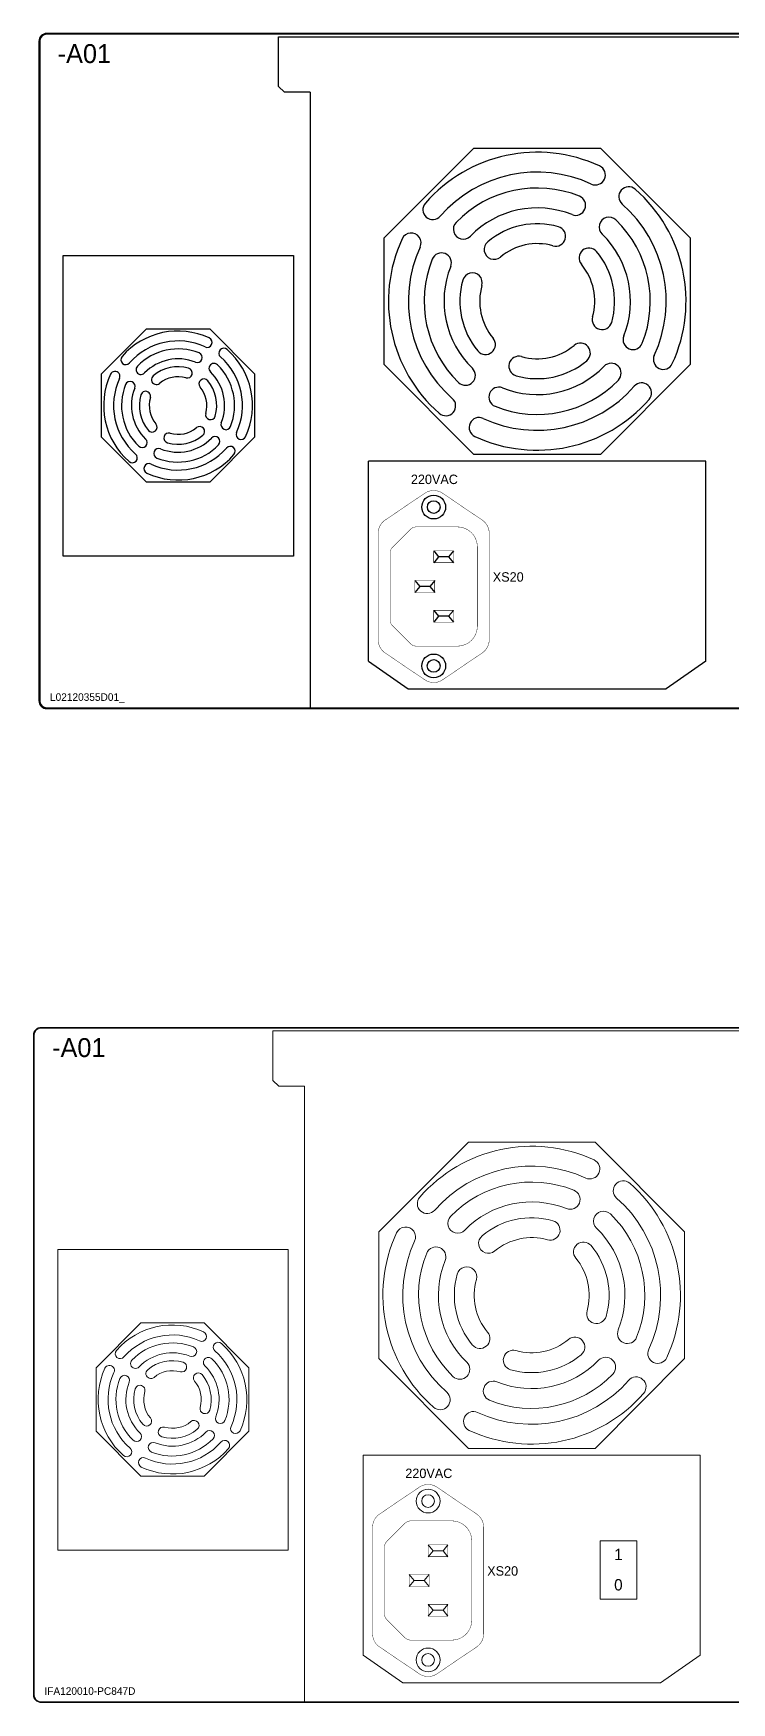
# Model space of a CAD drawing. Extents: x -2364 to 9601, y -871 to 1549.
# Drawn here: x 4220.9 to 4405.7, y -438 to 3.4 of the extents above; entities that cross this region are included whole.
import ezdxf

# ---------------------------------------------------------------- set-up
doc = ezdxf.new("R2010")
doc.units = 0
doc.layers.get('0').update_dxf_attribs({"linetype": 'CONTINUOUS'})
doc.layers.add('NRS', color=1, linetype='CONTINUOUS')

msp = doc.modelspace()

# ---------------------------------------------------------------- linework, layer by layer
for p, q in [((4222.33385, 1.26749), (4222.33385, -173.08374)), ((4222.54391, 1.26749), (4222.54391, -173.08374)), ((4671.86593, 3.3681), (4224.43447, 3.3681)), ((4671.86593, 3.15804), (4224.43447, 3.15804)), ((4285.74259, -10.64989), (4285.74259, 2.45396)), ((4285.74259, 2.45396), (4420.1311, 2.45396)), ((4287.32062, -12.18525), (4285.74259, -10.64989)), ((4294.13831, -12.18525), (4287.32062, -12.18525)), ((4294.13831, -12.18525), (4294.13831, -174.9743)), ((4313.77658, -50.68765), (4337.49365, -26.97057)), ((4337.49365, -26.97057), (4371.03466, -26.97057)), ((4371.03466, -26.97057), (4394.75174, -50.68765)), ((4313.77658, -84.22866), (4313.77658, -50.68765)), ((4394.75174, -50.68765), (4394.75174, -84.22866)), ((4238.92511, -86.64588), (4250.78365, -74.78734)), ((4250.78365, -74.78734), (4267.55415, -74.78734)), ((4267.55415, -74.78734), (4279.41269, -86.64588)), ((4238.92511, -103.41638), (4238.92511, -86.64588)), ((4279.41269, -86.64588), (4279.41269, -103.41638)), ((4337.49365, -107.94573), (4313.77658, -84.22866)), ((4394.75174, -84.22866), (4371.03466, -107.94573)), ((4250.78365, -115.27492), (4238.92511, -103.41638)), ((4279.41269, -103.41638), (4267.55415, -115.27492)), ((4309.62604, -162.6274), (4309.62604, -109.73712)), ((4398.90227, -109.73712), (4309.62604, -109.73712)), ((4371.03466, -107.94573), (4337.49365, -107.94573)), ((4398.90227, -162.6274), (4398.90227, -109.73712)), ((4267.55415, -115.27492), (4250.78365, -115.27492)), ((4326.84566, -133.44164), (4328.14238, -135.01711)), ((4328.14238, -135.01711), (4326.84566, -136.59257)), ((4330.80049, -135.01711), (4328.14238, -135.01711)), ((4332.09721, -133.44164), (4330.80049, -135.01711)), ((4330.80049, -135.01711), (4332.09721, -136.59257)), ((4321.8567, -141.31896), (4323.15341, -142.89442)), ((4323.15341, -142.89442), (4321.8567, -144.46988)), ((4325.81153, -142.89442), (4323.15341, -142.89442)), ((4327.10824, -141.31896), (4325.81153, -142.89442)), ((4325.81153, -142.89442), (4327.10824, -144.46988)), ((4326.84566, -149.19627), (4328.14238, -150.77173)), ((4332.09721, -149.19627), (4330.80049, -150.77173)), ((4328.14238, -150.77173), (4326.84566, -152.3472)), ((4330.80049, -150.77173), (4328.14238, -150.77173)), ((4330.80049, -150.77173), (4332.09721, -152.3472)), ((4309.62604, -162.6274), (4320.12913, -169.93281)), ((4398.90227, -162.6274), (4388.39918, -169.93281)), ((4320.12913, -169.93281), (4388.39918, -169.93281)), ((4224.43447, -174.9743), (4671.86593, -174.9743)), ((4224.43447, -175.18436), (4671.86593, -175.18436))]:
    msp.add_line(p, q)
at = {"color": 7, "lineweight": 13}
for p, q in [((4670.39289, -259.46876), (4222.96143, -259.46876)), ((4670.39289, -259.67882), (4222.96143, -259.67882)), ((4284.26955, -273.48675), (4284.26955, -260.3829)), ((4284.26955, -260.3829), (4418.65806, -260.3829)), ((4220.86081, -261.56937), (4220.86081, -435.9206)), ((4221.07087, -261.56937), (4221.07087, -435.9206)), ((4285.84758, -275.02211), (4284.26955, -273.48675)), ((4292.66528, -275.02211), (4285.84758, -275.02211)), ((4292.66528, -275.02211), (4292.66528, -437.81115)), ((4312.30354, -313.52451), (4336.02061, -289.80743)), ((4336.02061, -289.80743), (4369.56162, -289.80743)), ((4369.56162, -289.80743), (4393.2787, -313.52451)), ((4312.30354, -347.06552), (4312.30354, -313.52451)), ((4393.2787, -313.52451), (4393.2787, -347.06552)), ((4237.45207, -349.48274), (4249.31061, -337.6242)), ((4249.31061, -337.6242), (4266.08111, -337.6242)), ((4266.08111, -337.6242), (4277.93965, -349.48274)), ((4336.02061, -370.78259), (4312.30354, -347.06552)), ((4393.2787, -347.06552), (4369.56162, -370.78259)), ((4237.45207, -366.25324), (4237.45207, -349.48274)), ((4277.93965, -349.48274), (4277.93965, -366.25324)), ((4249.31061, -378.11178), (4237.45207, -366.25324)), ((4277.93965, -366.25324), (4266.08111, -378.11178)), ((4308.153, -425.46426), (4308.153, -372.57398)), ((4397.42923, -372.57398), (4308.153, -372.57398)), ((4369.56162, -370.78259), (4336.02061, -370.78259)), ((4397.42923, -425.46426), (4397.42923, -372.57398)), ((4266.08111, -378.11178), (4249.31061, -378.11178)), ((4325.37263, -396.2785), (4326.66934, -397.85396)), ((4330.62417, -396.2785), (4329.32746, -397.85396)), ((4326.66934, -397.85396), (4325.37263, -399.42943)), ((4329.32746, -397.85396), (4326.66934, -397.85396)), ((4329.32746, -397.85396), (4330.62417, -399.42943)), ((4320.38366, -404.15582), (4321.68037, -405.73128)), ((4321.68037, -405.73128), (4320.38366, -407.30674)), ((4324.33849, -405.73128), (4321.68037, -405.73128)), ((4325.6352, -404.15582), (4324.33849, -405.73128)), ((4324.33849, -405.73128), (4325.6352, -407.30674)), ((4325.37263, -412.03313), (4326.66934, -413.60859)), ((4326.66934, -413.60859), (4325.37263, -415.18406)), ((4329.32746, -413.60859), (4326.66934, -413.60859)), ((4330.62417, -412.03313), (4329.32746, -413.60859)), ((4329.32746, -413.60859), (4330.62417, -415.18406)), ((4308.153, -425.46426), (4318.65609, -432.76967)), ((4397.42923, -425.46426), (4386.92615, -432.76967)), ((4318.65609, -432.76967), (4386.92615, -432.76967)), ((4222.96143, -437.81115), (4670.39289, -437.81115)), ((4222.96143, -438.02122), (4670.39289, -438.02122))]:
    msp.add_line(p, q, dxfattribs=at)
msp.add_lwpolyline([(4228.7831, -55.39201), (4289.76997, -55.39201), (4289.76997, -134.86782), (4228.7831, -134.86782)], close=True)
at = {"const_width": 0.10503}
for points in [[(4341.54998, -128.81027), (4341.54998, -156.97857, -0.248970266), (4339.70274, -160.45838), (4329.19965, -167.56341, -0.306467457), (4324.49167, -167.56341), (4313.98859, -160.45838, -0.248970266), (4312.14134, -156.97857), (4312.14134, -128.81027, -0.248970266), (4313.98859, -125.33046), (4324.49167, -118.22543, -0.306467457), (4329.19965, -118.22543), (4339.70274, -125.33046, -0.248970266)], [(4338.39906, -132.39133), (4338.39906, -153.39751, -0.414213562), (4333.14751, -158.64905), (4322.20938, -158.64905, -0.198912367), (4320.72402, -158.03379), (4315.90753, -153.2173, -0.198912367), (4315.29227, -151.73194), (4315.29227, -134.0569, -0.198912367), (4315.90753, -132.57154), (4320.72402, -127.75505, -0.198912367), (4322.20938, -127.13979), (4333.14751, -127.13979, -0.414213562)]]:
    msp.add_lwpolyline(points, format="xyb", close=True, dxfattribs=at)
for points in [[(4332.09721, -133.44164), (4332.09721, -136.59257), (4326.84566, -136.59257), (4326.84566, -133.44164)], [(4327.10824, -141.31896), (4327.10824, -144.46988), (4321.8567, -144.46988), (4321.8567, -141.31896)], [(4332.09721, -149.19627), (4332.09721, -152.3472), (4326.84566, -152.3472), (4326.84566, -149.19627)]]:
    msp.add_lwpolyline(points, close=True, dxfattribs=at)
at = {"color": 7, "lineweight": 13}
for points in [[(4227.31006, -318.22887), (4288.29693, -318.22887), (4288.29693, -397.70468), (4227.31006, -397.70468)], [(4370.9276, -395.26685), (4380.65123, -395.26685), (4380.65123, -410.68111), (4370.9276, -410.68111)]]:
    msp.add_lwpolyline(points, close=True, dxfattribs=at)
at = {"color": 7, "lineweight": 13, "const_width": 0.10503}
for points in [[(4340.07695, -391.64713), (4340.07695, -419.81543, -0.248970266), (4338.2297, -423.29524), (4327.72662, -430.40027, -0.306467457), (4323.01863, -430.40027), (4312.51555, -423.29524, -0.248970266), (4310.66831, -419.81543), (4310.66831, -391.64713, -0.248970266), (4312.51555, -388.16732), (4323.01863, -381.06229, -0.306467457), (4327.72662, -381.06229), (4338.2297, -388.16732, -0.248970266)], [(4336.92602, -395.22819), (4336.92602, -416.23437, -0.414213562), (4331.67448, -421.48591), (4320.73634, -421.48591, -0.198912367), (4319.25098, -420.87065), (4314.43449, -416.05416, -0.198912367), (4313.81923, -414.5688), (4313.81923, -396.89376, -0.198912367), (4314.43449, -395.4084), (4319.25098, -390.59191, -0.198912367), (4320.73634, -389.97665), (4331.67448, -389.97665, -0.414213562)]]:
    msp.add_lwpolyline(points, format="xyb", close=True, dxfattribs=at)
for points in [[(4330.62417, -396.2785), (4330.62417, -399.42943), (4325.37263, -399.42943), (4325.37263, -396.2785)], [(4325.6352, -404.15582), (4325.6352, -407.30674), (4320.38366, -407.30674), (4320.38366, -404.15582)], [(4330.62417, -412.03313), (4330.62417, -415.18406), (4325.37263, -415.18406), (4325.37263, -412.03313)]]:
    msp.add_lwpolyline(points, close=True, dxfattribs=at)
for centre, radius in [((4326.84566, -121.88825), 3.15093), ((4326.84566, -121.88825), 1.68001), ((4326.84566, -163.90059), 3.15093), ((4326.84566, -163.90059), 1.68049)]:
    msp.add_circle(centre, radius)
at = {"color": 7, "lineweight": 13}
for centre, radius in [((4325.37263, -384.72511), 3.15093), ((4325.37263, -384.72511), 1.68001), ((4325.37263, -426.73745), 3.15093), ((4325.37263, -426.73745), 1.68049)]:
    msp.add_circle(centre, radius, dxfattribs=at)
for centre, radius, start, end in [((4224.43447, 1.26749), 2.10062, 90, 180), ((4224.43447, 1.26749), 1.89056, 90, 180), ((4354.26416, -67.45815), 39.38657, 65.2176612, 138.7803414), ((4354.26416, -67.45815), 34.13503, 65.2176612, 138.7803414), ((4369.67326, -34.08278), 2.62577, 245.2176612, 65.2176612), ((4354.26416, -67.45815), 29.93379, 68.107385, 135.8262546), ((4364.44645, -42.11947), 2.62577, 248.107385, 68.107385), ((4378.48562, -39.80536), 2.62577, 48.7844407, 228.7844407), ((4354.26416, -67.45815), 39.38657, 335.2217606, 48.7844407), ((4326.61309, -43.23471), 2.62577, 138.7803414, 318.7803414), ((4354.26416, -67.45815), 24.68225, 68.107385, 135.8262546), ((4354.26416, -67.45815), 34.13503, 335.2217606, 48.7844407), ((4334.67802, -48.42893), 2.62577, 135.8262546, 315.8262546), ((4354.26416, -67.45815), 20.48102, 74.1165867, 129.8437572), ((4359.15079, -50.28461), 2.62577, 254.1165867, 74.1165867), ((4373.26997, -47.8493), 2.62577, 45.894717, 225.894717), ((4354.26416, -67.45815), 29.93379, 338.1758474, 45.894717), ((4354.26416, -67.45815), 39.38657, 155.2217606, 228.7844407), ((4320.88767, -52.05143), 2.62577, 335.2217606, 155.2217606), ((4342.82437, -53.74899), 2.62577, 129.8437572, 309.8437572), ((4354.26416, -67.45815), 15.22947, 74.1165867, 129.8437572), ((4354.26416, -67.45815), 24.68225, 338.1758474, 45.894717), ((4354.26416, -67.45815), 34.13503, 155.2217606, 228.7844407), ((4354.26416, -67.45815), 29.93379, 158.1758474, 225.894717), ((4328.91332, -57.30614), 2.62577, 338.1758474, 158.1758474), ((4367.96497, -56.00838), 2.62577, 39.8855153, 219.8855153), ((4354.26416, -67.45815), 20.48102, 344.1583447, 39.8855153), ((4354.26416, -67.45815), 24.68225, 158.1758474, 225.894717), ((4337.08706, -62.58403), 2.62577, 344.1583447, 164.1583447), ((4354.26416, -67.45815), 15.22947, 344.1583447, 39.8855153), ((4354.26416, -67.45815), 20.48102, 164.1583447, 219.8855153), ((4354.26416, -67.45815), 15.22947, 164.1583447, 219.8855153), ((4371.44126, -72.33227), 2.62577, 164.1583447, 344.1583447), ((4259.1689, -95.03113), 19.69329, 65.2176612, 138.7803414), ((4259.1689, -95.03113), 17.06751, 65.2176612, 138.7803414), ((4266.87345, -78.34344), 1.31289, 245.2176612, 65.2176612), ((4340.56334, -78.90793), 2.62577, 219.8855153, 39.8855153), ((4354.26416, -67.45815), 15.22947, 254.1165867, 309.8437572), ((4365.70394, -81.16731), 2.62577, 309.8437572, 129.8437572), ((4379.61499, -77.61016), 2.62577, 158.1758474, 338.1758474), ((4245.34337, -82.91941), 1.31289, 138.7803414, 318.7803414), ((4259.1689, -95.03113), 14.9669, 68.107385, 135.8262546), ((4259.1689, -95.03113), 12.34113, 68.107385, 135.8262546), ((4264.26004, -82.36179), 1.31289, 248.107385, 68.107385), ((4271.27963, -81.20473), 1.31289, 48.7844407, 228.7844407), ((4259.1689, -95.03113), 17.06751, 335.2217606, 48.7844407), ((4259.1689, -95.03113), 19.69329, 335.2217606, 48.7844407), ((4349.37752, -84.6317), 2.62577, 74.1165867, 254.1165867), ((4354.26416, -67.45815), 20.48102, 254.1165867, 309.8437572), ((4373.85029, -86.48738), 2.62577, 315.8262546, 135.8262546), ((4387.64064, -82.86487), 2.62577, 155.2217606, 335.2217606), ((4259.1689, -95.03113), 19.69329, 155.2217606, 228.7844407), ((4242.48066, -87.32777), 1.31289, 335.2217606, 155.2217606), ((4259.1689, -95.03113), 17.06751, 155.2217606, 228.7844407), ((4249.37583, -85.51652), 1.31289, 135.8262546, 315.8262546), ((4253.449, -88.17655), 1.31289, 129.8437572, 309.8437572), ((4259.1689, -95.03113), 10.24051, 74.1165867, 129.8437572), ((4259.1689, -95.03113), 7.61474, 74.1165867, 129.8437572), ((4261.61222, -86.44436), 1.31289, 254.1165867, 74.1165867), ((4266.01931, -89.30624), 1.31289, 39.8855153, 219.8855153), ((4268.6718, -85.2267), 1.31289, 45.894717, 225.894717), ((4259.1689, -95.03113), 12.34113, 338.1758474, 45.894717), ((4259.1689, -95.03113), 14.9669, 338.1758474, 45.894717), ((4335.25834, -87.06701), 2.62577, 225.894717, 45.894717), ((4354.26416, -67.45815), 24.68225, 248.107385, 315.8262546), ((4259.1689, -95.03113), 14.9669, 158.1758474, 225.894717), ((4246.49348, -89.95513), 1.31289, 338.1758474, 158.1758474), ((4259.1689, -95.03113), 12.34113, 158.1758474, 225.894717), ((4259.1689, -95.03113), 10.24051, 164.1583447, 219.8855153), ((4250.58035, -92.59407), 1.31289, 344.1583447, 164.1583447), ((4259.1689, -95.03113), 7.61474, 344.1583447, 39.8855153), ((4259.1689, -95.03113), 10.24051, 344.1583447, 39.8855153), ((4354.26416, -67.45815), 34.13503, 245.2176612, 318.7803414), ((4344.08186, -92.79684), 2.62577, 68.107385, 248.107385), ((4354.26416, -67.45815), 29.93379, 248.107385, 315.8262546), ((4381.91522, -91.68159), 2.62577, 318.7803414, 138.7803414), ((4259.1689, -95.03113), 7.61474, 164.1583447, 219.8855153), ((4330.04269, -95.11095), 2.62577, 228.7844407, 48.7844407), ((4354.26416, -67.45815), 39.38657, 245.2176612, 318.7803414), ((4252.31849, -100.75602), 1.31289, 219.8855153, 39.8855153), ((4259.1689, -95.03113), 7.61474, 254.1165867, 309.8437572), ((4264.88879, -101.88571), 1.31289, 309.8437572, 129.8437572), ((4267.75745, -97.46819), 1.31289, 164.1583447, 344.1583447), ((4271.84432, -100.10714), 1.31289, 158.1758474, 338.1758474), ((4338.85505, -100.83353), 2.62577, 65.2176612, 245.2176612), ((4249.66599, -104.83556), 1.31289, 225.894717, 45.894717), ((4259.1689, -95.03113), 14.9669, 248.107385, 315.8262546), ((4259.1689, -95.03113), 12.34113, 248.107385, 315.8262546), ((4256.72558, -103.6179), 1.31289, 74.1165867, 254.1165867), ((4259.1689, -95.03113), 10.24051, 254.1165867, 309.8437572), ((4268.96196, -104.54574), 1.31289, 315.8262546, 135.8262546), ((4272.99443, -107.14285), 1.31289, 318.7803414, 138.7803414), ((4275.85714, -102.73449), 1.31289, 155.2217606, 335.2217606), ((4247.05817, -108.85753), 1.31289, 228.7844407, 48.7844407), ((4259.1689, -95.03113), 19.69329, 245.2176612, 318.7803414), ((4259.1689, -95.03113), 17.06751, 245.2176612, 318.7803414), ((4254.07775, -107.70047), 1.31289, 68.107385, 248.107385), ((4251.46434, -111.71882), 1.31289, 65.2176612, 245.2176612), ((4224.43447, -173.08374), 2.10062, 180, 270), ((4224.43447, -173.08374), 1.89056, 180, 270)]:
    msp.add_arc(centre, radius, start, end)
for centre, radius, start, end in [((4222.96143, -261.56937), 2.10062, 90, 180), ((4222.96143, -261.56937), 1.89056, 90, 180), ((4352.79112, -330.29501), 39.38657, 65.2176612, 138.7803414), ((4368.20022, -296.91963), 2.62577, 245.2176612, 65.2176612), ((4352.79112, -330.29501), 34.13503, 65.2176612, 138.7803414), ((4377.01258, -302.64221), 2.62577, 48.7844407, 228.7844407), ((4325.14005, -306.07157), 2.62577, 138.7803414, 318.7803414), ((4352.79112, -330.29501), 29.93379, 68.107385, 135.8262546), ((4362.97341, -304.95633), 2.62577, 248.107385, 68.107385), ((4352.79112, -330.29501), 39.38657, 335.2217606, 48.7844407), ((4352.79112, -330.29501), 24.68225, 68.107385, 135.8262546), ((4371.79693, -310.68616), 2.62577, 45.894717, 225.894717), ((4352.79112, -330.29501), 29.93379, 338.1758474, 45.894717), ((4352.79112, -330.29501), 34.13503, 335.2217606, 48.7844407), ((4319.41464, -314.88829), 2.62577, 335.2217606, 155.2217606), ((4333.20498, -311.26578), 2.62577, 135.8262546, 315.8262546), ((4352.79112, -330.29501), 20.48102, 74.1165867, 129.8437572), ((4357.67776, -313.12147), 2.62577, 254.1165867, 74.1165867), ((4352.79112, -330.29501), 24.68225, 338.1758474, 45.894717), ((4352.79112, -330.29501), 39.38657, 155.2217606, 228.7844407), ((4352.79112, -330.29501), 34.13503, 155.2217606, 228.7844407), ((4327.44028, -320.143), 2.62577, 338.1758474, 158.1758474), ((4341.35133, -316.58585), 2.62577, 129.8437572, 309.8437572), ((4352.79112, -330.29501), 15.22947, 74.1165867, 129.8437572), ((4366.49194, -318.84524), 2.62577, 39.8855153, 219.8855153), ((4352.79112, -330.29501), 20.48102, 344.1583447, 39.8855153), ((4352.79112, -330.29501), 29.93379, 158.1758474, 225.894717), ((4352.79112, -330.29501), 24.68225, 158.1758474, 225.894717), ((4352.79112, -330.29501), 15.22947, 344.1583447, 39.8855153), ((4352.79112, -330.29501), 20.48102, 164.1583447, 219.8855153), ((4335.61402, -325.42089), 2.62577, 344.1583447, 164.1583447), ((4352.79112, -330.29501), 15.22947, 164.1583447, 219.8855153), ((4369.96822, -335.16913), 2.62577, 164.1583447, 344.1583447), ((4257.69586, -357.86799), 19.69329, 65.2176612, 138.7803414), ((4378.14195, -340.44702), 2.62577, 158.1758474, 338.1758474), ((4257.69586, -357.86799), 17.06751, 65.2176612, 138.7803414), ((4257.69586, -357.86799), 14.9669, 68.107385, 135.8262546), ((4262.78701, -345.19865), 1.31289, 248.107385, 68.107385), ((4265.40041, -341.1803), 1.31289, 245.2176612, 65.2176612), ((4269.80659, -344.04159), 1.31289, 48.7844407, 228.7844407), ((4257.69586, -357.86799), 19.69329, 335.2217606, 48.7844407), ((4339.0903, -341.74479), 2.62577, 219.8855153, 39.8855153), ((4352.79112, -330.29501), 15.22947, 254.1165867, 309.8437572), ((4364.23091, -344.00417), 2.62577, 309.8437572, 129.8437572), ((4243.87033, -345.75627), 1.31289, 138.7803414, 318.7803414), ((4247.90279, -348.35338), 1.31289, 135.8262546, 315.8262546), ((4257.69586, -357.86799), 12.34113, 68.107385, 135.8262546), ((4257.69586, -357.86799), 10.24051, 74.1165867, 129.8437572), ((4260.13918, -349.28122), 1.31289, 254.1165867, 74.1165867), ((4267.19877, -348.06356), 1.31289, 45.894717, 225.894717), ((4257.69586, -357.86799), 14.9669, 338.1758474, 45.894717), ((4257.69586, -357.86799), 17.06751, 335.2217606, 48.7844407), ((4333.78531, -349.90387), 2.62577, 225.894717, 45.894717), ((4352.79112, -330.29501), 24.68225, 248.107385, 315.8262546), ((4347.90448, -347.46856), 2.62577, 74.1165867, 254.1165867), ((4352.79112, -330.29501), 20.48102, 254.1165867, 309.8437572), ((4372.37725, -349.32424), 2.62577, 315.8262546, 135.8262546), ((4386.1676, -345.70173), 2.62577, 155.2217606, 335.2217606), ((4257.69586, -357.86799), 19.69329, 155.2217606, 228.7844407), ((4241.00762, -350.16463), 1.31289, 335.2217606, 155.2217606), ((4257.69586, -357.86799), 17.06751, 155.2217606, 228.7844407), ((4257.69586, -357.86799), 14.9669, 158.1758474, 225.894717), ((4245.02044, -352.79199), 1.31289, 338.1758474, 158.1758474), ((4251.97597, -351.01341), 1.31289, 129.8437572, 309.8437572), ((4257.69586, -357.86799), 7.61474, 74.1165867, 129.8437572), ((4264.54627, -352.1431), 1.31289, 39.8855153, 219.8855153), ((4257.69586, -357.86799), 7.61474, 344.1583447, 39.8855153), ((4257.69586, -357.86799), 10.24051, 344.1583447, 39.8855153), ((4257.69586, -357.86799), 12.34113, 338.1758474, 45.894717), ((4352.79112, -330.29501), 34.13503, 245.2176612, 318.7803414), ((4342.60882, -355.6337), 2.62577, 68.107385, 248.107385), ((4352.79112, -330.29501), 29.93379, 248.107385, 315.8262546), ((4380.44218, -354.51845), 2.62577, 318.7803414, 138.7803414), ((4257.69586, -357.86799), 12.34113, 158.1758474, 225.894717), ((4257.69586, -357.86799), 10.24051, 164.1583447, 219.8855153), ((4249.10731, -355.43093), 1.31289, 344.1583447, 164.1583447), ((4257.69586, -357.86799), 7.61474, 164.1583447, 219.8855153), ((4328.56966, -357.94781), 2.62577, 228.7844407, 48.7844407), ((4352.79112, -330.29501), 39.38657, 245.2176612, 318.7803414), ((4266.28441, -360.30505), 1.31289, 164.1583447, 344.1583447), ((4337.38201, -363.67039), 2.62577, 65.2176612, 245.2176612), ((4250.84545, -363.59288), 1.31289, 219.8855153, 39.8855153), ((4255.25254, -366.45476), 1.31289, 74.1165867, 254.1165867), ((4257.69586, -357.86799), 10.24051, 254.1165867, 309.8437572), ((4257.69586, -357.86799), 7.61474, 254.1165867, 309.8437572), ((4263.41575, -364.72257), 1.31289, 309.8437572, 129.8437572), ((4267.48893, -367.3826), 1.31289, 315.8262546, 135.8262546), ((4270.37128, -362.94399), 1.31289, 158.1758474, 338.1758474), ((4274.3841, -365.57135), 1.31289, 155.2217606, 335.2217606), ((4245.58513, -371.69439), 1.31289, 228.7844407, 48.7844407), ((4248.19295, -367.67242), 1.31289, 225.894717, 45.894717), ((4257.69586, -357.86799), 17.06751, 245.2176612, 318.7803414), ((4252.60471, -370.53733), 1.31289, 68.107385, 248.107385), ((4257.69586, -357.86799), 14.9669, 248.107385, 315.8262546), ((4257.69586, -357.86799), 12.34113, 248.107385, 315.8262546), ((4271.52139, -369.97971), 1.31289, 318.7803414, 138.7803414), ((4249.99131, -374.55568), 1.31289, 65.2176612, 245.2176612), ((4257.69586, -357.86799), 19.69329, 245.2176612, 318.7803414), ((4222.96143, -435.9206), 2.10062, 180, 270), ((4222.96143, -435.9206), 1.89056, 180, 270)]:
    msp.add_arc(centre, radius, start, end, dxfattribs=at)

# ---------------------------------------------------------------- texts
for s, height, p in [('-A01', 5, (4227.30792, -4.4781)), ('L02120355D01_', 2, (4225.2662, -173.1284))]:
    msp.add_text(s, height=height).set_placement(p)
for s, height, p in [('-A01', 5, (4225.83488, -267.31496)), ('1', 3, (4374.62681, -400.33456)), ('0', 3, (4374.62681, -408.35842)), ('IFA120010-PC847D', 2, (4223.79316, -435.96526))]:
    msp.add_text(s, height=height, dxfattribs=at).set_placement(p)
at = {"layer": 'NRS'}
for s, p in [('220VAC', (4320.80796, -115.80353)), ('XS20', (4342.49131, -141.61944))]:
    msp.add_text(s, height=2.5, dxfattribs=at).set_placement(p)
at = {"layer": 'NRS', "color": 7, "lineweight": 13}
for s, p in [('220VAC', (4319.33492, -378.64039)), ('XS20', (4341.01827, -404.4563))]:
    msp.add_text(s, height=2.5, dxfattribs=at).set_placement(p)

doc.saveas('drawing.dxf')
